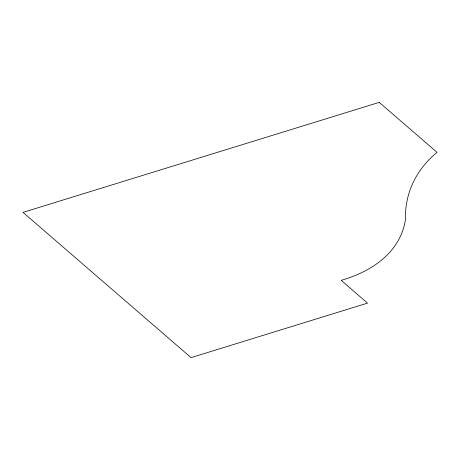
<?xml version="1.0" encoding="UTF-8"?>
<svg xmlns="http://www.w3.org/2000/svg" width="460" height="460" viewBox="0 0 460 460"><rect width="100%" height="100%" fill="white"/><g stroke="black" fill="none" stroke-linecap="round" stroke-linejoin="round"><path stroke-width="0.69" d="M379.235 102.379L23 212.382L191.049 357.621L367.534 303.123L341.199 280.364A208.541 112.355 19.6 0 0 405.404 219.88A273.809 147.522 19.6 0 1 437 152.3L379.235 102.379"/></g></svg>
